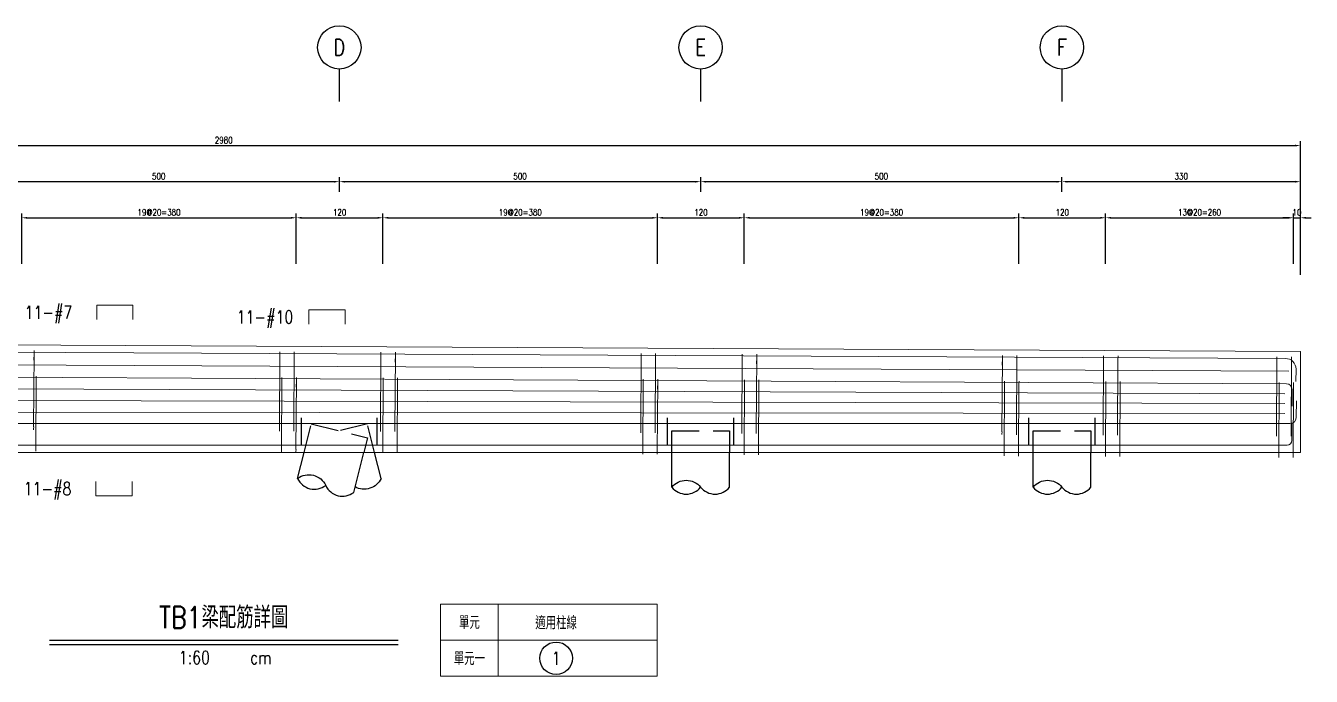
# Model space of a CAD drawing. Extents: x -4754 to 4976, y -19960 to 3841.
# Drawn here: x 951 to 2730, y -19810 to -18909 of the extents above; entities that cross this region are included whole.
import ezdxf
from ezdxf.enums import TextEntityAlignment as Align

# ---------------------------------------------------------------- set-up
doc = ezdxf.new("R2010")
doc.units = 0
doc.header["$LTSCALE"] = 3
doc.linetypes.add('DASHED', pattern=[19.05, 12.7, -6.35])
doc.layers.get('0').update_dxf_attribs({"linetype": 'CONTINUOUS'})
doc.layers.add('HB_0', color=7, linetype='CONTINUOUS', transparency=0.5)
for name, color, linetype in [('HB_DIM', 1, 'CONTINUOUS'), ('HB_SYMBOLS', 7, 'CONTINUOUS'), ('HB_TXT_CTEXT', 2, 'CONTINUOUS'), ('鋼筋', 3, 'CONTINUOUS')]:
    doc.layers.add(name, color=color, linetype=linetype)
doc.styles.get("Standard").update_dxf_attribs({"font": 'ROMANS.shx', "width": 0.8, "bigfont": 'chineset.shx'})
doc.dimstyles.new('30', dxfattribs={"dimscale": 3, "dimtxt": 3, "dimasz": 2.5, "dimexe": 2, "dimexo": 2, "dimgap": 1, "dimtad": 1, "dimdsep": 46, "dimtxsty": 'Standard', "dimcen": 0, "dimclrd": 256, "dimclre": 256, "dimclrt": 2, "dimadec": 0, "dimazin": 0, "dimtfac": 1, "dimtix": 1, "dimtmove": 2, "dimatfit": 3, "dimfxl": 1, "dimtolj": 1, "dimtzin": 0, "dimarcsym": 0})

# ---------------------------------------------------------------- blocks, each defined once
blk = doc.blocks.new('pile_racked_Transverse')
at = {"layer": 'HB_0', "color": 252, "linetype": 'DASHED'}
for p, q in [((-52.2, 10), (-52.2, 50)), ((52.2, 10), (52.2, 50))]:
    blk.add_line(p, q, dxfattribs=at)
at = {"layer": 'HB_0', "linetype": 'Continuous'}
for p, q in [((-57.7, -36), (-48.7, 0)), ((19.9, -55.4), (33.7, 0)), ((57.7, -36), (48.7, 0))]:
    blk.add_line(p, q, dxfattribs=at)
at = {"layer": 'HB_0', "color": 252, "linetype": 'DASHED'}
for points in [[(-48.7, 0), (-38.8, 39.7), (38.8, 20.3), (33.7, 0)], [(48.7, 0), (38.8, 39.7), (0, 30)]]:
    blk.add_lwpolyline(points, dxfattribs=at)
at = {"layer": 'HB_0', "linetype": 'Continuous'}
for points in [[(-57.7, -36, -0.48), (-18.9, -45.7, 0.48), (19.9, -55.4, 0.48)], [(-57.7, -36, 0.48), (-18.9, -45.7, 0.48)], [(57.7, -36, -0.439137), (21.8, -47.6, -0.439137)]]:
    blk.add_lwpolyline(points, format="xyb", dxfattribs=at)
blk = doc.blocks.new('pile_vertical')
at = {"color": 252, "linetype": 'DASHED'}
for p, q in [((-46, 10), (-46, 50)), ((46, 10), (46, 50))]:
    blk.add_line(p, q, dxfattribs=at)
at = {"linetype": 'Continuous'}
for p, q in [((-40, -48.1), (-40, 0)), ((40, -48.1), (40, 0))]:
    blk.add_line(p, q, dxfattribs=at)
at = {"color": 252, "linetype": 'DASHED'}
blk.add_lwpolyline([(-40, 0), (-40, 30), (40, 30), (40, 0)], dxfattribs=at)
at = {"linetype": 'Continuous'}
for points in [[(-40, -48.1, -0.48), (0, -48.1, 0.48), (40, -48.1, 0.48)], [(-40, -48.1, 0.48), (0, -48.1, 0.48)]]:
    blk.add_lwpolyline(points, format="xyb", dxfattribs=at)
blk = doc.blocks.new('line_guide')
at = {"color": 4, "linetype": 'Continuous'}
blk.add_line((0, 0), (0, -45), dxfattribs=at)
blk.add_circle((0, 30), 30, dxfattribs=at)
at = {"color": 4, "linetype": 'Continuous', "width": 0.8}
blk.add_attdef('A', text='', height=22.5, dxfattribs=at).set_placement((0, 30), align=Align.MIDDLE)
blk = doc.blocks.new('title_beam')
at = {"color": 3, "linetype": 'Continuous'}
blk.add_line((-241.2, 0), (241.2, 0), dxfattribs=at)
at = {"color": 1, "linetype": 'Continuous'}
blk.add_line((-241.2, -6), (241.2, -6), dxfattribs=at)
at = {"color": 3, "linetype": 'Continuous', "width": 0.8}
blk.add_attdef('TITLE', text='', height=30, dxfattribs=at).set_placement((0, 33), align=Align.MIDDLE)
at = {"linetype": 'Continuous', "width": 0.8}
blk.add_attdef('SCALE', text='', height=18, dxfattribs=at).set_placement((-40.6, -24), align=Align.MIDDLE)
blk.add_attdef('CM', (36.5, -33), '', height=18, dxfattribs=at)
blk = doc.blocks.new('line_tag')
at = {"layer": 'HB_SYMBOLS', "color": 4, "linetype": 'Continuous'}
blk.add_circle((0, 0), 22.5, dxfattribs=at)
at = {"color": 4, "linetype": 'Continuous', "width": 0.8}
blk.add_attdef('A', text='', height=18, dxfattribs=at).set_placement((0, 0), align=Align.MIDDLE)
blk = doc.blocks.new('*D504')
at = {"layer": 'HB_DIM', "linetype": 'Continuous', "lineweight": -2}
for p, q in [((945.1, -19238.8), (945.1, -19168.8)), ((952.6, -19174.8), (1317.5, -19174.8)), ((1325, -19238.8), (1325, -19168.8))]:
    blk.add_line(p, q, dxfattribs=at)
at = {"layer": 'HB_DIM'}
for points in [[(952.6, -19173.6), (952.6, -19176.1), (945.1, -19174.8)], [(1317.5, -19176.1), (1317.5, -19173.6), (1325, -19174.8)]]:
    blk.add_solid(points, dxfattribs=at)
at = {"layer": 'HB_DIM', "color": 2, "linetype": 'Continuous', "insert": (1135.1, -19167.3), "char_height": 9, "attachment_point": 5, "rotation": 0}
blk.add_mtext('\\A1;19@20=380', dxfattribs=at)
blk = doc.blocks.new('*D505')
at = {"layer": 'HB_DIM', "linetype": 'Continuous', "lineweight": -2}
for p, q in [((1325, -19238.8), (1325, -19168.8)), ((1332.5, -19174.8), (1437.5, -19174.8)), ((1445, -19238.8), (1445, -19168.8))]:
    blk.add_line(p, q, dxfattribs=at)
at = {"layer": 'HB_DIM'}
for points in [[(1332.5, -19173.6), (1332.5, -19176.1), (1325, -19174.8)], [(1437.5, -19176.1), (1437.5, -19173.6), (1445, -19174.8)]]:
    blk.add_solid(points, dxfattribs=at)
at = {"layer": 'HB_DIM', "color": 2, "linetype": 'Continuous', "insert": (1385, -19167.3), "char_height": 9, "attachment_point": 5, "rotation": 0}
blk.add_mtext('\\A1;120', dxfattribs=at)
blk = doc.blocks.new('*D506')
at = {"layer": 'HB_DIM', "linetype": 'Continuous', "lineweight": -2}
for p, q in [((1445, -19238.8), (1445, -19168.8)), ((1452.5, -19174.8), (1817.5, -19174.8)), ((1825, -19238.8), (1825, -19168.8))]:
    blk.add_line(p, q, dxfattribs=at)
at = {"layer": 'HB_DIM'}
for points in [[(1452.5, -19173.6), (1452.5, -19176.1), (1445, -19174.8)], [(1817.5, -19176.1), (1817.5, -19173.6), (1825, -19174.8)]]:
    blk.add_solid(points, dxfattribs=at)
at = {"layer": 'HB_DIM', "color": 2, "linetype": 'Continuous', "insert": (1635, -19167.3), "char_height": 9, "attachment_point": 5, "rotation": 0}
blk.add_mtext('\\A1;19@20=380', dxfattribs=at)
blk = doc.blocks.new('*D507')
at = {"layer": 'HB_DIM', "linetype": 'Continuous', "lineweight": -2}
for p, q in [((1825, -19238.8), (1825, -19168.8)), ((1832.5, -19174.8), (1937.5, -19174.8)), ((1945, -19238.8), (1945, -19168.8))]:
    blk.add_line(p, q, dxfattribs=at)
at = {"layer": 'HB_DIM'}
for points in [[(1832.5, -19173.6), (1832.5, -19176.1), (1825, -19174.8)], [(1937.5, -19176.1), (1937.5, -19173.6), (1945, -19174.8)]]:
    blk.add_solid(points, dxfattribs=at)
at = {"layer": 'HB_DIM', "color": 2, "linetype": 'Continuous', "insert": (1885, -19167.3), "char_height": 9, "attachment_point": 5, "rotation": 0}
blk.add_mtext('\\A1;120', dxfattribs=at)
blk = doc.blocks.new('*D508')
at = {"layer": 'HB_DIM', "linetype": 'Continuous', "lineweight": -2}
for p, q in [((1945, -19238.8), (1945, -19168.8)), ((1952.5, -19174.8), (2317.5, -19174.8)), ((2325, -19238.8), (2325, -19168.8))]:
    blk.add_line(p, q, dxfattribs=at)
at = {"layer": 'HB_DIM'}
for points in [[(1952.5, -19173.6), (1952.5, -19176.1), (1945, -19174.8)], [(2317.5, -19176.1), (2317.5, -19173.6), (2325, -19174.8)]]:
    blk.add_solid(points, dxfattribs=at)
at = {"layer": 'HB_DIM', "color": 2, "linetype": 'Continuous', "insert": (2135, -19167.3), "char_height": 9, "attachment_point": 5, "rotation": 0}
blk.add_mtext('\\A1;19@20=380', dxfattribs=at)
blk = doc.blocks.new('*D509')
at = {"layer": 'HB_DIM', "linetype": 'Continuous', "lineweight": -2}
for p, q in [((2325, -19238.8), (2325, -19168.8)), ((2332.5, -19174.8), (2437.5, -19174.8)), ((2445, -19238.8), (2445, -19168.8))]:
    blk.add_line(p, q, dxfattribs=at)
at = {"layer": 'HB_DIM'}
for points in [[(2332.5, -19173.6), (2332.5, -19176.1), (2325, -19174.8)], [(2437.5, -19176.1), (2437.5, -19173.6), (2445, -19174.8)]]:
    blk.add_solid(points, dxfattribs=at)
at = {"layer": 'HB_DIM', "color": 2, "linetype": 'Continuous', "insert": (2385, -19167.3), "char_height": 9, "attachment_point": 5, "rotation": 0}
blk.add_mtext('\\A1;120', dxfattribs=at)
blk = doc.blocks.new('*D510')
at = {"layer": 'HB_DIM', "linetype": 'Continuous', "lineweight": -2}
for p, q in [((2445, -19238.8), (2445, -19168.8)), ((2452.5, -19174.8), (2697.5, -19174.8)), ((2705, -19238.8), (2705, -19168.8))]:
    blk.add_line(p, q, dxfattribs=at)
at = {"layer": 'HB_DIM'}
for points in [[(2452.5, -19173.6), (2452.5, -19176.1), (2445, -19174.8)], [(2697.5, -19176.1), (2697.5, -19173.6), (2705, -19174.8)]]:
    blk.add_solid(points, dxfattribs=at)
at = {"layer": 'HB_DIM', "color": 2, "linetype": 'Continuous', "insert": (2575, -19167.3), "char_height": 9, "attachment_point": 5, "rotation": 0}
blk.add_mtext('\\A1;13@20=260', dxfattribs=at)
blk = doc.blocks.new('*D511')
at = {"layer": 'HB_DIM', "linetype": 'Continuous', "lineweight": -2}
for p, q in [((2697.5, -19174.8), (2690, -19174.8)), ((2705, -19238.8), (2705, -19168.8)), ((2705, -19174.8), (2714.6, -19174.8)), ((2714.6, -19238.8), (2714.6, -19168.8)), ((2722.1, -19174.8), (2729.6, -19174.8))]:
    blk.add_line(p, q, dxfattribs=at)
at = {"layer": 'HB_DIM'}
for points in [[(2697.5, -19176.1), (2697.5, -19173.6), (2705, -19174.8)], [(2722.1, -19173.6), (2722.1, -19176.1), (2714.6, -19174.8)]]:
    blk.add_solid(points, dxfattribs=at)
at = {"layer": 'HB_DIM', "color": 2, "linetype": 'Continuous', "insert": (2709.8, -19167.3), "char_height": 9, "attachment_point": 5, "rotation": 0}
blk.add_mtext('\\A1;10', dxfattribs=at)
blk = doc.blocks.new('*D512')
at = {"layer": 'HB_DIM', "linetype": 'Continuous', "lineweight": -2}
for p, q in [((-265.4, -19238.8), (-265.4, -19068.8)), ((2714.6, -19253.8), (2714.6, -19068.8)), ((-257.9, -19074.8), (2707.1, -19074.8))]:
    blk.add_line(p, q, dxfattribs=at)
at = {"layer": 'HB_DIM'}
for points in [[(-257.9, -19073.6), (-257.9, -19076.1), (-265.4, -19074.8)], [(2707.1, -19076.1), (2707.1, -19073.6), (2714.6, -19074.8)]]:
    blk.add_solid(points, dxfattribs=at)
at = {"layer": 'HB_DIM', "color": 2, "linetype": 'Continuous', "insert": (1224.6, -19067.3), "char_height": 9, "attachment_point": 5, "rotation": 0}
blk.add_mtext('\\A1;2980', dxfattribs=at)
blk = doc.blocks.new('*D516')
at = {"layer": 'HB_DIM', "linetype": 'Continuous', "lineweight": -2}
for p, q in [((884.6, -19138.8), (884.6, -19118.8)), ((1384.6, -19138.8), (1384.6, -19118.8)), ((892.1, -19124.8), (1377.1, -19124.8))]:
    blk.add_line(p, q, dxfattribs=at)
at = {"layer": 'HB_DIM'}
for points in [[(892.1, -19123.6), (892.1, -19126.1), (884.6, -19124.8)], [(1377.1, -19126.1), (1377.1, -19123.6), (1384.6, -19124.8)]]:
    blk.add_solid(points, dxfattribs=at)
at = {"layer": 'HB_DIM', "color": 2, "linetype": 'Continuous', "insert": (1134.6, -19117.3), "char_height": 9, "attachment_point": 5, "rotation": 0}
blk.add_mtext('\\A1;500', dxfattribs=at)
blk = doc.blocks.new('*D517')
at = {"layer": 'HB_DIM', "linetype": 'Continuous', "lineweight": -2}
for p, q in [((1384.6, -19138.8), (1384.6, -19118.8)), ((1884.6, -19138.8), (1884.6, -19118.8)), ((1392.1, -19124.8), (1877.1, -19124.8))]:
    blk.add_line(p, q, dxfattribs=at)
at = {"layer": 'HB_DIM'}
for points in [[(1392.1, -19123.6), (1392.1, -19126.1), (1384.6, -19124.8)], [(1877.1, -19126.1), (1877.1, -19123.6), (1884.6, -19124.8)]]:
    blk.add_solid(points, dxfattribs=at)
at = {"layer": 'HB_DIM', "color": 2, "linetype": 'Continuous', "insert": (1634.6, -19117.3), "char_height": 9, "attachment_point": 5, "rotation": 0}
blk.add_mtext('\\A1;500', dxfattribs=at)
blk = doc.blocks.new('*D518')
at = {"layer": 'HB_DIM', "linetype": 'Continuous', "lineweight": -2}
for p, q in [((1884.6, -19138.8), (1884.6, -19118.8)), ((2384.6, -19138.8), (2384.6, -19118.8)), ((1892.1, -19124.8), (2377.1, -19124.8))]:
    blk.add_line(p, q, dxfattribs=at)
at = {"layer": 'HB_DIM'}
for points in [[(1892.1, -19123.6), (1892.1, -19126.1), (1884.6, -19124.8)], [(2377.1, -19126.1), (2377.1, -19123.6), (2384.6, -19124.8)]]:
    blk.add_solid(points, dxfattribs=at)
at = {"layer": 'HB_DIM', "color": 2, "linetype": 'Continuous', "insert": (2134.6, -19117.3), "char_height": 9, "attachment_point": 5, "rotation": 0}
blk.add_mtext('\\A1;500', dxfattribs=at)
blk = doc.blocks.new('*D519')
at = {"layer": 'HB_DIM', "linetype": 'Continuous', "lineweight": -2}
for p, q in [((2384.6, -19138.8), (2384.6, -19118.8)), ((2714.6, -19238.8), (2714.6, -19118.8)), ((2392.1, -19124.8), (2707.1, -19124.8))]:
    blk.add_line(p, q, dxfattribs=at)
at = {"layer": 'HB_DIM'}
for points in [[(2392.1, -19123.6), (2392.1, -19126.1), (2384.6, -19124.8)], [(2707.1, -19126.1), (2707.1, -19123.6), (2714.6, -19124.8)]]:
    blk.add_solid(points, dxfattribs=at)
at = {"layer": 'HB_DIM', "color": 2, "linetype": 'Continuous', "insert": (2549.6, -19117.3), "char_height": 9, "attachment_point": 5, "rotation": 0}
blk.add_mtext('\\A1;330', dxfattribs=at)

msp = doc.modelspace()

# ---------------------------------------------------------------- linework, layer by layer
at = {"layer": 'HB_0', "lineweight": 5}
msp.add_lwpolyline([(-265.427, -19499.802), (-265.427, -19344.802), (2714.573, -19359.802), (2714.573, -19499.802), (-265.427, -19499.802)], dxfattribs=at)
at = {"layer": 'HB_DIM', "color": 1, "linetype": 'Continuous'}
msp.add_lwpolyline([(1224.523, -19362.301, 0, 1.25, 0), (1224.523, -19347.301, 0, 0, 0), (1224.523, -19312.301, 0, 0, 0), (1242.523, -19312.301, 0, 0, 0)], format="xyseb", dxfattribs=at)
at = {"layer": 'HB_TXT_CTEXT', "color": 4, "lineweight": 5, "true_color": 0x00ffff}
for p, q in [((1604.573, -19709.802), (1604.573, -19809.802)), ((1524.573, -19759.802), (1824.573, -19759.802))]:
    msp.add_line(p, q, dxfattribs=at)
msp.add_lwpolyline([(1524.573, -19709.802), (1524.573, -19809.802), (1824.573, -19809.802), (1824.573, -19709.802), (1524.573, -19709.802)], dxfattribs=at)
at = {"layer": 'HB_TXT_CTEXT', "lineweight": 5}
for points in [[(1049.051, -19315.823, -84), (1049.051, -19295.823, -84), (1099.051, -19295.823, -84), (1099.051, -19315.823, -84)], [(1342.523, -19322.301, -72), (1342.523, -19302.301, -72), (1392.523, -19302.301, -72), (1392.523, -19322.301, -72)], [(1047.798, -19539.808, -84), (1047.798, -19559.808, -84), (1097.798, -19559.808, -84), (1097.798, -19539.808, -84)]]:
    msp.add_polyline3d(points, dxfattribs=at)
at = {"layer": '鋼筋', "lineweight": 5}
for p, q in [((-244.987, -19354.905, -72), (2694.033, -19369.698, -72)), ((-244.987, -19354.905, -56.4), (2694.033, -19369.698, -56.4)), ((-244.987, -19354.905, -40.8), (2694.033, -19369.698, -40.8)), ((-244.987, -19354.905, -25.2), (2694.033, -19369.698, -25.2)), ((-244.987, -19354.905, -9.6), (2694.033, -19369.698, -9.6)), ((-244.987, -19354.905, 6), (2694.033, -19369.698, 6)), ((-244.987, -19354.905, 21.6), (2694.033, -19369.698, 21.6)), ((-244.987, -19354.905, 37.2), (2694.033, -19369.698, 37.2)), ((-244.987, -19354.905, 52.8), (2694.033, -19369.698, 52.8)), ((-244.987, -19354.905, 68.4), (2694.033, -19369.698, 68.4)), ((-244.987, -19354.905, 84), (2694.033, -19369.698, 84)), ((-249.565, -19372.382, -72), (2698.435, -19387.221, -72)), ((-249.565, -19372.382, 84), (2698.435, -19387.221, 84)), ((962.1, -19362.579, 80.405), (961.587, -19464.438, 80.405)), ((961.587, -19464.438, -80.405), (962.1, -19362.579, -80.405)), ((962.052, -19372.119, 72.455), (962.1, -19362.579, 72.455)), ((962.1, -19362.579, -72.455), (962.052, -19372.119, -72.455)), ((1302.095, -19364.29, 80.405), (1301.583, -19466.149, 80.405)), ((1301.583, -19466.149, -80.405), (1302.095, -19364.29, -80.405)), ((1302.047, -19373.83, 72.455), (1302.095, -19364.29, 72.455)), ((1302.095, -19364.29, -72.455), (1302.047, -19373.83, -72.455)), ((1322.095, -19364.391, 80.405), (1321.582, -19466.25, 80.405)), ((1321.582, -19466.25, -80.405), (1322.095, -19364.391, -80.405)), ((1322.047, -19373.931, 72.455), (1322.095, -19364.391, 72.455)), ((1322.095, -19364.391, -72.455), (1322.047, -19373.931, -72.455)), ((1442.094, -19364.995, 80.405), (1441.581, -19466.854, 80.405)), ((1441.581, -19466.854, -80.405), (1442.094, -19364.995, -80.405)), ((1442.046, -19374.535, 72.455), (1442.094, -19364.995, 72.455)), ((1442.094, -19364.995, -72.455), (1442.046, -19374.535, -72.455)), ((1462.093, -19365.095, 80.405), (1461.581, -19466.955, 80.405)), ((1461.581, -19466.955, -80.405), (1462.093, -19365.095, -80.405)), ((1462.045, -19374.635, 72.455), (1462.093, -19365.095, 72.455)), ((1462.093, -19365.095, -72.455), (1462.045, -19374.635, -72.455)), ((1802.089, -19366.807, 80.405), (1801.576, -19468.666, 80.405)), ((1801.576, -19468.666, -80.405), (1802.089, -19366.807, -80.405)), ((1802.041, -19376.347, 72.455), (1802.089, -19366.807, 72.455)), ((1802.089, -19366.807, -72.455), (1802.041, -19376.347, -72.455)), ((1822.089, -19366.907, 80.405), (1821.576, -19468.767, 80.405)), ((1821.576, -19468.767, -80.405), (1822.089, -19366.907, -80.405)), ((1822.041, -19376.447, 72.455), (1822.089, -19366.907, 72.455)), ((1822.089, -19366.907, -72.455), (1822.041, -19376.447, -72.455)), ((1942.087, -19367.511, 80.405), (1941.575, -19469.371, 80.405)), ((1941.575, -19469.371, -80.405), (1942.087, -19367.511, -80.405)), ((1942.039, -19377.051, 72.455), (1942.087, -19367.511, 72.455)), ((1942.087, -19367.511, -72.455), (1942.039, -19377.051, -72.455)), ((1962.087, -19367.612, 80.405), (1961.574, -19469.471, 80.405)), ((1961.574, -19469.471, -80.405), (1962.087, -19367.612, -80.405)), ((1962.039, -19377.152, 72.455), (1962.087, -19367.612, 72.455)), ((1962.087, -19367.612, -72.455), (1962.039, -19377.152, -72.455)), ((2302.083, -19369.324, 80.405), (2301.57, -19471.183, 80.405)), ((2301.57, -19471.183, -80.405), (2302.083, -19369.324, -80.405)), ((2302.035, -19378.863, 72.455), (2302.083, -19369.324, 72.455)), ((2302.083, -19369.324, -72.455), (2302.035, -19378.863, -72.455)), ((2322.082, -19369.424, 80.405), (2321.57, -19471.284, 80.405)), ((2321.57, -19471.284, -80.405), (2322.082, -19369.424, -80.405)), ((2322.034, -19378.964, 72.455), (2322.082, -19369.424, 72.455)), ((2322.082, -19369.424, -72.455), (2322.034, -19378.964, -72.455)), ((2442.081, -19370.028, 80.405), (2441.568, -19471.888, 80.405)), ((2441.568, -19471.888, -80.405), (2442.081, -19370.028, -80.405)), ((2442.033, -19379.568, 72.455), (2442.081, -19370.028, 72.455)), ((2442.081, -19370.028, -72.455), (2442.033, -19379.568, -72.455)), ((2462.081, -19370.129, 80.405), (2461.568, -19471.988, 80.405)), ((2461.568, -19471.988, -80.405), (2462.081, -19370.129, -80.405)), ((2462.033, -19379.669, 72.455), (2462.081, -19370.129, 72.455)), ((2462.081, -19370.129, -72.455), (2462.033, -19379.669, -72.455)), ((2682.078, -19371.236, 80.405), (2681.565, -19473.096, 80.405)), ((2681.565, -19473.096, -80.405), (2682.078, -19371.236, -80.405)), ((2682.03, -19380.776, 72.455), (2682.078, -19371.236, 72.455)), ((2682.078, -19371.236, -72.455), (2682.03, -19380.776, -72.455)), ((2702.078, -19371.337, 80.405), (2701.565, -19473.196, 80.405)), ((2701.565, -19473.196, -80.405), (2702.078, -19371.337, -80.405)), ((2702.03, -19380.877, 72.455), (2702.078, -19371.337, 72.455)), ((2702.078, -19371.337, -72.455), (2702.03, -19380.877, -72.455)), ((-245.103, -19389.902, -84), (2695.282, -19404.703, -84)), ((-245.103, -19389.902, -67.2), (2695.282, -19404.703, -67.2)), ((-245.103, -19389.902, -50.4), (2695.282, -19404.703, -50.4)), ((-245.103, -19389.902, -33.6), (2695.282, -19404.703, -33.6)), ((-245.103, -19389.902, -16.8), (2695.282, -19404.703, -16.8)), ((-245.103, -19389.902), (2695.282, -19404.703)), ((-245.103, -19389.902, 16.8), (2695.282, -19404.703, 16.8)), ((-245.103, -19389.902, 33.6), (2695.282, -19404.703, 33.6)), ((-245.103, -19389.902, 50.4), (2695.282, -19404.703, 50.4)), ((-245.103, -19389.902, 67.2), (2695.282, -19404.703, 67.2)), ((-245.103, -19389.902, 84), (2695.282, -19404.703, 84)), ((2708.45, -19384.261, -72), (2708.364, -19401.381, -72)), ((2708.45, -19384.261, -56.4), (2708.364, -19401.381, -56.4)), ((2708.45, -19384.261, -40.8), (2708.364, -19401.381, -40.8)), ((2708.45, -19384.261, -25.2), (2708.364, -19401.381, -25.2)), ((2708.45, -19384.261, -9.6), (2708.364, -19401.381, -9.6)), ((2708.45, -19384.261, 6), (2708.364, -19401.381, 6)), ((2708.45, -19384.261, 21.6), (2708.364, -19401.381, 21.6)), ((2708.45, -19384.261, 37.2), (2708.364, -19401.381, 37.2)), ((2708.45, -19384.261, 52.8), (2708.364, -19401.381, 52.8)), ((2708.45, -19384.261, 68.4), (2708.364, -19401.381, 68.4)), ((2708.45, -19384.261, 84), (2708.364, -19401.381, 84)), ((-242.961, -19407.406, -84), (2692.983, -19418.449, -84)), ((-242.961, -19407.406, 84), (2692.983, -19418.449, 84)), ((965.101, -19398.126, 85.905), (964.618, -19493.983, 85.905)), ((964.618, -19493.983, -85.905), (965.101, -19398.126, -85.905)), ((965.053, -19407.666, 77.955), (965.101, -19398.126, 77.955)), ((965.101, -19398.126, -77.955), (965.053, -19407.666, -77.955)), ((1305.096, -19399.837, 85.905), (1304.614, -19495.695, 85.905)), ((1304.614, -19495.695, -85.905), (1305.096, -19399.837, -85.905)), ((1305.048, -19409.377, 77.955), (1305.096, -19399.837, 77.955)), ((1305.096, -19399.837, -77.955), (1305.048, -19409.377, -77.955)), ((1325.096, -19399.938, 85.905), (1324.614, -19495.795, 85.905)), ((1324.614, -19495.795, -85.905), (1325.096, -19399.938, -85.905)), ((1325.048, -19409.478, 77.955), (1325.096, -19399.938, 77.955)), ((1325.096, -19399.938, -77.955), (1325.048, -19409.478, -77.955)), ((1445.095, -19400.542, 85.905), (1444.612, -19496.4, 85.905)), ((1444.612, -19496.4, -85.905), (1445.095, -19400.542, -85.905)), ((1445.047, -19410.082, 77.955), (1445.095, -19400.542, 77.955)), ((1445.095, -19400.542, -77.955), (1445.047, -19410.082, -77.955)), ((1465.094, -19400.643, 85.905), (1464.612, -19496.5, 85.905)), ((1464.612, -19496.5, -85.905), (1465.094, -19400.643, -85.905)), ((1465.046, -19410.183, 77.955), (1465.094, -19400.643, 77.955)), ((1465.094, -19400.643, -77.955), (1465.046, -19410.183, -77.955)), ((1805.09, -19402.354, 85.905), (1804.608, -19498.212, 85.905)), ((1804.608, -19498.212, -85.905), (1805.09, -19402.354, -85.905)), ((1805.042, -19411.894, 77.955), (1805.09, -19402.354, 77.955)), ((1805.09, -19402.354, -77.955), (1805.042, -19411.894, -77.955)), ((1825.09, -19402.455, 85.905), (1824.607, -19498.312, 85.905)), ((1824.607, -19498.312, -85.905), (1825.09, -19402.455, -85.905)), ((1825.042, -19411.995, 77.955), (1825.09, -19402.455, 77.955)), ((1825.09, -19402.455, -77.955), (1825.042, -19411.995, -77.955)), ((1945.088, -19403.059, 85.905), (1944.606, -19498.916, 85.905)), ((1944.606, -19498.916, -85.905), (1945.088, -19403.059, -85.905)), ((1945.04, -19412.599, 77.955), (1945.088, -19403.059, 77.955)), ((1945.088, -19403.059, -77.955), (1945.04, -19412.599, -77.955)), ((1965.088, -19403.159, 85.905), (1964.606, -19499.017, 85.905)), ((1964.606, -19499.017, -85.905), (1965.088, -19403.159, -85.905)), ((1965.04, -19412.699, 77.955), (1965.088, -19403.159, 77.955)), ((1965.088, -19403.159, -77.955), (1965.04, -19412.699, -77.955)), ((2305.084, -19404.871, 85.905), (2304.601, -19500.728, 85.905)), ((2304.601, -19500.728, -85.905), (2305.084, -19404.871, -85.905)), ((2305.036, -19414.411, 77.955), (2305.084, -19404.871, 77.955)), ((2305.084, -19404.871, -77.955), (2305.036, -19414.411, -77.955)), ((2325.084, -19404.971, 85.905), (2324.601, -19500.829, 85.905)), ((2324.601, -19500.829, -85.905), (2325.084, -19404.971, -85.905)), ((2325.036, -19414.511, 77.955), (2325.084, -19404.971, 77.955)), ((2325.084, -19404.971, -77.955), (2325.036, -19414.511, -77.955)), ((2445.082, -19405.575, 85.905), (2444.6, -19501.433, 85.905)), ((2444.6, -19501.433, -85.905), (2445.082, -19405.575, -85.905)), ((2445.034, -19415.115, 77.955), (2445.082, -19405.575, 77.955)), ((2445.082, -19405.575, -77.955), (2445.034, -19415.115, -77.955)), ((2465.082, -19405.676, 85.905), (2464.599, -19501.534, 85.905)), ((2464.599, -19501.534, -85.905), (2465.082, -19405.676, -85.905)), ((2465.034, -19415.216, 77.955), (2465.082, -19405.676, 77.955)), ((2465.082, -19405.676, -77.955), (2465.034, -19415.216, -77.955)), ((2685.079, -19406.784, 85.905), (2684.596, -19502.641, 85.905)), ((2684.596, -19502.641, -85.905), (2685.079, -19406.784, -85.905)), ((2685.031, -19416.323, 77.955), (2685.079, -19406.784, 77.955)), ((2685.079, -19406.784, -77.955), (2685.031, -19416.323, -77.955)), ((2705.079, -19406.884, 85.905), (2704.596, -19502.742, 85.905)), ((2704.596, -19502.742, -85.905), (2705.079, -19406.884, -85.905)), ((2705.031, -19416.424, 77.955), (2705.079, -19406.884, 77.955)), ((2705.079, -19406.884, -77.955), (2705.031, -19416.424, -77.955)), ((-243.049, -19424.898, -84), (2692.906, -19432.206, -84)), ((-243.049, -19424.898, 84), (2692.906, -19432.206, 84)), ((2703.013, -19412.512, -84), (2702.895, -19435.852, -84)), ((2703.013, -19412.512, -67.2), (2702.895, -19435.852, -67.2)), ((2703.013, -19412.512, -50.4), (2702.895, -19435.852, -50.4)), ((2703.013, -19412.512, -33.6), (2702.895, -19435.852, -33.6)), ((2703.013, -19412.512, -16.8), (2702.895, -19435.852, -16.8)), ((2703.013, -19412.512), (2702.895, -19435.852)), ((2703.013, -19412.512, 16.8), (2702.895, -19435.852, 16.8)), ((2703.013, -19412.512, 33.6), (2702.895, -19435.852, 33.6)), ((2703.013, -19412.512, 50.4), (2702.895, -19435.852, 50.4)), ((2703.013, -19412.512, 67.2), (2702.895, -19435.852, 67.2)), ((2703.013, -19412.512, 84), (2702.895, -19435.852, 84)), ((-243.137, -19442.39, -84), (2692.825, -19445.964, -84)), ((-243.137, -19442.39, 84), (2692.825, -19445.964, 84)), ((2708.819, -19450.927, -84), (2708.932, -19428.502, -84)), ((2708.819, -19450.927, -67.2), (2708.932, -19428.502, -67.2)), ((2708.819, -19450.927, -50.4), (2708.932, -19428.502, -50.4)), ((2708.819, -19450.927, -33.6), (2708.932, -19428.502, -33.6)), ((2708.819, -19450.927, -16.8), (2708.932, -19428.502, -16.8)), ((2708.819, -19450.927), (2708.932, -19428.502)), ((2708.819, -19450.927, 16.8), (2708.932, -19428.502, 16.8)), ((2708.819, -19450.927, 33.6), (2708.932, -19428.502, 33.6)), ((2708.819, -19450.927, 50.4), (2708.932, -19428.502, 50.4)), ((2708.819, -19450.927, 67.2), (2708.932, -19428.502, 67.2)), ((2708.819, -19450.927, 84), (2708.932, -19428.502, 84)), ((-250.29, -19459.832, -84), (2699.93, -19459.772, -84)), ((-250.29, -19459.832, -67.2), (2699.93, -19459.772, -67.2)), ((-250.29, -19459.832, -50.4), (2699.93, -19459.772, -50.4)), ((-250.29, -19459.832, -33.6), (2699.93, -19459.772, -33.6)), ((-250.29, -19459.832, -16.8), (2699.93, -19459.772, -16.8)), ((-250.29, -19459.832), (2699.93, -19459.772)), ((-250.29, -19459.832, 16.8), (2699.93, -19459.772, 16.8)), ((-250.29, -19459.832, 33.6), (2699.93, -19459.772, 33.6)), ((-250.29, -19459.832, 50.4), (2699.93, -19459.772, 50.4)), ((-250.29, -19459.832, 67.2), (2699.93, -19459.772, 67.2)), ((-250.29, -19459.832, 84), (2699.93, -19459.772, 84)), ((2702.657, -19483.09, -84), (2702.78, -19458.787, -84)), ((2702.657, -19483.09, -67.2), (2702.78, -19458.787, -67.2)), ((2702.657, -19483.09, -50.4), (2702.78, -19458.787, -50.4)), ((2702.657, -19483.09, -33.6), (2702.78, -19458.787, -33.6)), ((2702.657, -19483.09, -16.8), (2702.78, -19458.787, -16.8)), ((2702.657, -19483.09), (2702.78, -19458.787)), ((2702.657, -19483.09, 16.8), (2702.78, -19458.787, 16.8)), ((2702.657, -19483.09, 33.6), (2702.78, -19458.787, 33.6)), ((2702.657, -19483.09, 50.4), (2702.78, -19458.787, 50.4)), ((2702.657, -19483.09, 67.2), (2702.78, -19458.787, 67.2)), ((2702.657, -19483.09, 84), (2702.78, -19458.787, 84)), ((961.567, -19468.413, 76.43), (961.567, -19468.413, -76.43)), ((1301.563, -19470.124, 76.43), (1301.563, -19470.124, -76.43)), ((1321.562, -19470.225, 76.43), (1321.562, -19470.225, -76.43)), ((1441.561, -19470.829, 76.43), (1441.561, -19470.829, -76.43)), ((1461.561, -19470.93, 76.43), (1461.561, -19470.93, -76.43)), ((1801.556, -19472.641, 76.43), (1801.556, -19472.641, -76.43)), ((1821.556, -19472.742, 76.43), (1821.556, -19472.742, -76.43)), ((1941.555, -19473.346, 76.43), (1941.555, -19473.346, -76.43)), ((1961.554, -19473.446, 76.43), (1961.554, -19473.446, -76.43)), ((2301.55, -19475.158, 76.43), (2301.55, -19475.158, -76.43)), ((2321.55, -19475.258, 76.43), (2321.55, -19475.258, -76.43)), ((2441.548, -19475.862, 76.43), (2441.548, -19475.862, -76.43)), ((2461.548, -19475.963, 76.43), (2461.548, -19475.963, -76.43)), ((2681.545, -19477.071, 76.43), (2681.545, -19477.071, -76.43)), ((2701.545, -19477.171, 76.43), (2701.545, -19477.171, -76.43)), ((-246.657, -19489.862, -84), (2695.973, -19489.742, -84)), ((-246.657, -19489.862, -67.2), (2695.973, -19489.742, -67.2)), ((-246.657, -19489.862, -50.4), (2695.973, -19489.742, -50.4)), ((-246.657, -19489.862, -33.6), (2695.973, -19489.742, -33.6)), ((-246.657, -19489.862, -16.8), (2695.973, -19489.742, -16.8)), ((-246.657, -19489.862), (2695.973, -19489.742)), ((-246.657, -19489.862, 16.8), (2695.973, -19489.742, 16.8)), ((-246.657, -19489.862, 33.6), (2695.973, -19489.742, 33.6)), ((-246.657, -19489.862, 50.4), (2695.973, -19489.742, 50.4)), ((-246.657, -19489.862, 67.2), (2695.973, -19489.742, 67.2)), ((-246.657, -19489.862, 84), (2695.973, -19489.742, 84)), ((964.598, -19497.958, 81.93), (964.598, -19497.958, -81.93)), ((1304.594, -19499.67, 81.93), (1304.594, -19499.67, -81.93)), ((1324.594, -19499.77, 81.93), (1324.594, -19499.77, -81.93)), ((1444.592, -19500.374, 81.93), (1444.592, -19500.374, -81.93)), ((1464.592, -19500.475, 81.93), (1464.592, -19500.475, -81.93)), ((1804.588, -19502.187, 81.93), (1804.588, -19502.187, -81.93)), ((1824.587, -19502.287, 81.93), (1824.587, -19502.287, -81.93)), ((1944.586, -19502.891, 81.93), (1944.586, -19502.891, -81.93)), ((1964.586, -19502.992, 81.93), (1964.586, -19502.992, -81.93)), ((2304.581, -19504.703, 81.93), (2304.581, -19504.703, -81.93)), ((2324.581, -19504.804, 81.93), (2324.581, -19504.804, -81.93)), ((2444.579, -19505.408, 81.93), (2444.579, -19505.408, -81.93)), ((2464.579, -19505.509, 81.93), (2464.579, -19505.509, -81.93)), ((2684.576, -19506.616, 81.93), (2684.576, -19506.616, -81.93)), ((2704.576, -19506.717, 81.93), (2704.576, -19506.717, -81.93))]:
    msp.add_line(p, q, dxfattribs=at)
at = {"layer": '鋼筋', "lineweight": 5, "extrusion": (0.999987, -0.005033, 0)}
for centre, start, end in [((-19357.491, 76.43, 1059.549), 270, 90), ((-19357.491, -76.43, 1059.549), 270, 90), ((-19357.491, 76.43, 1399.549), 270, 90), ((-19357.491, -76.43, 1399.549), 270, 90), ((-19357.491, 76.43, 1419.549), 270, 90), ((-19357.491, -76.43, 1419.549), 270, 90), ((-19357.491, 76.43, 1539.549), 270, 90), ((-19357.491, -76.43, 1539.549), 270, 90), ((-19357.491, 76.43, 1559.549), 270, 90), ((-19357.491, -76.43, 1559.549), 270, 90), ((-19357.491, 76.43, 1899.549), 270, 90), ((-19357.491, -76.43, 1899.549), 270, 90), ((-19357.491, 76.43, 1919.549), 270, 90), ((-19357.491, -76.43, 1919.549), 270, 90), ((-19357.491, 76.43, 2039.549), 270, 90), ((-19357.491, -76.43, 2039.549), 270, 90), ((-19357.491, 76.43, 2059.549), 270, 90), ((-19357.491, -76.43, 2059.549), 270, 90), ((-19357.491, 76.43, 2399.549), 270, 90), ((-19357.491, -76.43, 2399.549), 270, 90), ((-19357.491, 76.43, 2419.549), 270, 90), ((-19357.491, -76.43, 2419.549), 270, 90), ((-19357.491, 76.43, 2539.549), 270, 90), ((-19357.491, -76.43, 2539.549), 270, 90), ((-19357.491, 76.43, 2559.549), 270, 90), ((-19357.491, -76.43, 2559.549), 270, 90), ((-19357.491, 76.43, 2779.549), 270, 90), ((-19357.491, -76.43, 2779.549), 270, 90), ((-19357.491, 76.43, 2799.549), 270, 90), ((-19357.491, -76.43, 2799.549), 270, 90), ((-19393.022, 81.93, 1062.729), 270, 90), ((-19393.022, -81.93, 1062.729), 270, 90), ((-19393.022, 81.93, 1402.729), 270, 90), ((-19393.022, -81.93, 1402.729), 270, 90), ((-19393.022, 81.93, 1422.729), 270, 90), ((-19393.022, -81.93, 1422.729), 270, 90), ((-19393.022, 81.93, 1542.729), 270, 90), ((-19393.022, -81.93, 1542.729), 270, 90), ((-19393.022, 81.93, 1562.729), 270, 90), ((-19393.022, -81.93, 1562.729), 270, 90), ((-19393.022, 81.93, 1902.729), 270, 90), ((-19393.022, -81.93, 1902.729), 270, 90), ((-19393.022, 81.93, 1922.729), 270, 90), ((-19393.022, -81.93, 1922.729), 270, 90), ((-19393.022, 81.93, 2042.729), 270, 90), ((-19393.022, -81.93, 2042.729), 270, 90), ((-19393.022, 81.93, 2062.729), 270, 90), ((-19393.022, -81.93, 2062.729), 270, 90), ((-19393.022, 81.93, 2402.729), 270, 90), ((-19393.022, -81.93, 2402.729), 270, 90), ((-19393.022, 81.93, 2422.729), 270, 90), ((-19393.022, -81.93, 2422.729), 270, 90), ((-19393.022, 81.93, 2542.729), 270, 90), ((-19393.022, -81.93, 2542.729), 270, 90), ((-19393.022, 81.93, 2562.729), 270, 90), ((-19393.022, -81.93, 2562.729), 270, 90), ((-19393.022, 81.93, 2782.729), 270, 90), ((-19393.022, -81.93, 2782.729), 270, 90), ((-19393.022, 81.93, 2802.729), 270, 90), ((-19393.022, -81.93, 2802.729), 270, 90), ((-19459.351, 76.43, 1059.549), 90, 180), ((-19459.351, -76.43, 1059.549), 180, 270), ((-19459.351, 76.43, 1399.549), 90, 180), ((-19459.351, -76.43, 1399.549), 180, 270), ((-19459.351, 76.43, 1419.549), 90, 180), ((-19459.351, -76.43, 1419.549), 180, 270), ((-19459.351, 76.43, 1539.549), 90, 180), ((-19459.351, -76.43, 1539.549), 180, 270), ((-19459.351, 76.43, 1559.549), 90, 180), ((-19459.351, -76.43, 1559.549), 180, 270), ((-19459.351, 76.43, 1899.549), 90, 180), ((-19459.351, -76.43, 1899.549), 180, 270), ((-19459.351, 76.43, 1919.549), 90, 180), ((-19459.351, -76.43, 1919.549), 180, 270), ((-19459.351, 76.43, 2039.549), 90, 180), ((-19459.351, -76.43, 2039.549), 180, 270), ((-19459.351, 76.43, 2059.549), 90, 180), ((-19459.351, -76.43, 2059.549), 180, 270), ((-19459.351, 76.43, 2399.549), 90, 180), ((-19459.351, -76.43, 2399.549), 180, 270), ((-19459.351, 76.43, 2419.549), 90, 180), ((-19459.351, -76.43, 2419.549), 180, 270), ((-19459.351, 76.43, 2539.549), 90, 180), ((-19459.351, -76.43, 2539.549), 180, 270), ((-19459.351, 76.43, 2559.549), 90, 180), ((-19459.351, -76.43, 2559.549), 180, 270), ((-19459.351, 76.43, 2779.549), 90, 180), ((-19459.351, -76.43, 2779.549), 180, 270), ((-19459.351, 76.43, 2799.549), 90, 180), ((-19459.351, -76.43, 2799.549), 180, 270), ((-19488.881, 81.93, 1062.729), 90, 180), ((-19488.881, -81.93, 1062.729), 180, 270), ((-19488.881, 81.93, 1402.729), 90, 180), ((-19488.881, -81.93, 1402.729), 180, 270), ((-19488.881, 81.93, 1422.729), 90, 180), ((-19488.881, -81.93, 1422.729), 180, 270), ((-19488.881, 81.93, 1542.729), 90, 180), ((-19488.881, -81.93, 1542.729), 180, 270), ((-19488.881, 81.93, 1562.729), 90, 180), ((-19488.881, -81.93, 1562.729), 180, 270), ((-19488.881, 81.93, 1902.729), 90, 180), ((-19488.881, -81.93, 1902.729), 180, 270), ((-19488.881, 81.93, 1922.729), 90, 180), ((-19488.881, -81.93, 1922.729), 180, 270), ((-19488.881, 81.93, 2042.729), 90, 180), ((-19488.881, -81.93, 2042.729), 180, 270), ((-19488.881, 81.93, 2062.729), 90, 180), ((-19488.881, -81.93, 2062.729), 180, 270), ((-19488.881, 81.93, 2402.729), 90, 180), ((-19488.881, -81.93, 2402.729), 180, 270), ((-19488.881, 81.93, 2422.729), 90, 180), ((-19488.881, -81.93, 2422.729), 180, 270), ((-19488.881, 81.93, 2542.729), 90, 180), ((-19488.881, -81.93, 2542.729), 180, 270), ((-19488.881, 81.93, 2562.729), 90, 180), ((-19488.881, -81.93, 2562.729), 180, 270), ((-19488.881, 81.93, 2782.729), 90, 180), ((-19488.881, -81.93, 2782.729), 180, 270), ((-19488.881, 81.93, 2802.729), 90, 180), ((-19488.881, -81.93, 2802.729), 180, 270)]:
    msp.add_arc(centre, 3.975, start, end, dxfattribs=at)
at = {"layer": '鋼筋', "lineweight": 5, "extrusion": (0, 0, -1)}
for centre, radius, start in [((-2693.96, -19384.188, 72), 14.49, 90.288399), ((-2693.96, -19384.188, 56.4), 14.49, 90.288399), ((-2693.96, -19384.188, 40.8), 14.49, 90.288399), ((-2693.96, -19384.188, 25.2), 14.49, 90.288399), ((-2693.96, -19384.188, 9.6), 14.49, 90.288399), ((-2693.96, -19384.188, -6), 14.49, 90.288399), ((-2693.96, -19384.188, -21.6), 14.49, 90.288399), ((-2693.96, -19384.188, -37.2), 14.49, 90.288399), ((-2693.96, -19384.188, -52.8), 14.49, 90.288399), ((-2693.96, -19384.188, -68.4), 14.49, 90.288399), ((-2693.96, -19384.188, -84), 14.49, 90.288399), ((-2695.243, -19412.473, 84), 7.77, 90.288403), ((-2695.243, -19412.473, 67.2), 7.77, 90.288403), ((-2695.243, -19412.473, 50.4), 7.77, 90.288403), ((-2695.243, -19412.473, 33.6), 7.77, 90.288403), ((-2695.243, -19412.473, 16.8), 7.77, 90.288403), ((-2695.243, -19412.473), 7.77, 90.288403), ((-2695.243, -19412.473, -16.8), 7.77, 90.288403), ((-2695.243, -19412.473, -33.6), 7.77, 90.288403), ((-2695.243, -19412.473, -50.4), 7.77, 90.288403), ((-2695.243, -19412.473, -67.2), 7.77, 90.288403), ((-2695.243, -19412.473, -84), 7.77, 90.288403)]:
    msp.add_arc(centre, radius, start, 180.288399, dxfattribs=at)
at = {"layer": '鋼筋', "lineweight": 5}
for centre, radius, start in [((2699.929, -19450.882, -84), 8.89, 270.001166), ((2699.929, -19450.882, -67.2), 8.89, 270.001166), ((2699.929, -19450.882, -50.4), 8.89, 270.001166), ((2699.929, -19450.882, -33.6), 8.89, 270.001166), ((2699.929, -19450.882, -16.8), 8.89, 270.001166), ((2699.929, -19450.882), 8.89, 270.001166), ((2699.929, -19450.882, 16.8), 8.89, 270.001166), ((2699.929, -19450.882, 33.6), 8.89, 270.001166), ((2699.929, -19450.882, 50.4), 8.89, 270.001166), ((2699.929, -19450.882, 67.2), 8.89, 270.001166), ((2699.929, -19450.882, 84), 8.89, 270.001166), ((2695.972, -19483.057, -84), 6.685, 270.002342), ((2695.972, -19483.057, -67.2), 6.685, 270.002342), ((2695.972, -19483.057, -50.4), 6.685, 270.002342), ((2695.972, -19483.057, -33.6), 6.685, 270.002342), ((2695.972, -19483.057, -16.8), 6.685, 270.002342), ((2695.972, -19483.057), 6.685, 270.002342), ((2695.972, -19483.057, 16.8), 6.685, 270.002342), ((2695.972, -19483.057, 33.6), 6.685, 270.002342), ((2695.972, -19483.057, 50.4), 6.685, 270.002342), ((2695.972, -19483.057, 67.2), 6.685, 270.002342), ((2695.972, -19483.057, 84), 6.685, 270.002342)]:
    msp.add_arc(centre, radius, start, 359.711601, dxfattribs=at)

# ---------------------------------------------------------------- block references
at = {"layer": 'HB_0', "linetype": 'Continuous'}
for p, values in [((1384.573, -18968.802), {'A': 'D'}), ((1884.573, -18968.802), {'A': 'E'}), ((2384.573, -18968.802), {'A': 'F'})]:
    msp.add_blockref('line_guide', p, dxfattribs=at).add_auto_attribs(values)
for name, p in [('pile_racked_Transverse', (1384.573, -19499.802)), ('pile_vertical', (1884.573, -19499.802)), ('pile_vertical', (2384.573, -19499.802))]:
    msp.add_blockref(name, p, dxfattribs=at)
at = {"layer": 'HB_TXT_CTEXT', "linetype": 'Continuous'}
for name, p, values in [('title_beam', (1224.573, -19759.802), {'TITLE': 'TB1梁配筋詳圖', 'SCALE': '1:60', 'CM': 'cm'}), ('line_tag', (1684.573, -19784.802), {'A': '1'})]:
    msp.add_blockref(name, p, dxfattribs=at).add_auto_attribs(values)

# ---------------------------------------------------------------- texts
at = {"layer": 'HB_TXT_CTEXT', "linetype": 'Continuous', "width": 0.8}
for s, p in [('11-#7', (949.051, -19305.823, -84)), ('11-#10', (1242.523, -19312.301, -72)), ('11-#8', (947.798, -19549.808, -84))]:
    msp.add_text(s, height=18, dxfattribs=at).set_placement(p, align=Align.MIDDLE_LEFT)
for s, p in [('單元', (1564.573, -19734.802)), ('適用柱線', (1684.573, -19734.802)), ('單元一', (1564.573, -19784.802))]:
    msp.add_text(s, height=18, dxfattribs=at).set_placement(p, align=Align.MIDDLE)

# ---------------------------------------------------------------- dimensions: what is measured, and where the dimension line sits
at = {"layer": 'HB_DIM', "linetype": 'Continuous'}
for base, p1, p2, picture, middle in [((2714.573, -19074.802), (-265.427, -19244.802), (2714.573, -19259.802), '*D512', (1224.573, -19067.302)), ((1384.573, -19124.802), (884.573, -19144.802, -2953), (1384.573, -19144.802, -2453), '*D516', (1134.573, -19117.302)), ((1884.573, -19124.802), (1384.573, -19144.802, -2453), (1884.573, -19144.802, -1953), '*D517', (1634.573, -19117.302)), ((2384.573, -19124.802), (1884.573, -19144.802, -1953), (2384.573, -19144.802, -1453), '*D518', (2134.573, -19117.302)), ((2714.573, -19124.802), (2384.573, -19144.802, -1453), (2714.573, -19244.802), '*D519', (2549.573, -19117.302)), ((1445.047, -19174.802), (1325.048, -19244.802, 77.955), (1445.047, -19244.802, 77.955), '*D505', (1385.047, -19167.302)), ((1945.04, -19174.802), (1825.042, -19244.802, 77.955), (1945.04, -19244.802, 77.955), '*D507', (1885.041, -19167.302)), ((2445.034, -19174.802), (2325.036, -19244.802, 77.955), (2445.034, -19244.802, 77.955), '*D509', (2385.035, -19167.302)), ((2714.573, -19174.802), (2705.031, -19244.802, 77.955), (2714.573, -19244.802), '*D511', (2709.802, -19167.302))]:
    dim = msp.add_linear_dim(base=base, p1=p1, p2=p2, angle=0, dimstyle='30', override={"dimdec": 0, "dimpost": '<>'}, dxfattribs=at)
    dim.commit()
    dim.dimension.update_dxf_attribs({"geometry": picture, "text_midpoint": middle})
for base, p1, p2, text, picture, middle in [((1325.048, -19174.802), (945.053, -19244.802, 77.955), (1325.048, -19244.802, 77.955), '19@20=<>', '*D504', (1135.051, -19167.302)), ((1825.042, -19174.802), (1445.047, -19244.802, 77.955), (1825.042, -19244.802, 77.955), '19@20=<>', '*D506', (1635.044, -19167.302)), ((2325.036, -19174.802), (1945.04, -19244.802, 77.955), (2325.036, -19244.802, 77.955), '19@20=<>', '*D508', (2135.038, -19167.302)), ((2705.031, -19174.802), (2445.034, -19244.802, 77.955), (2705.031, -19244.802, 77.955), '13@20=<>', '*D510', (2575.032, -19167.302))]:
    dim = msp.add_linear_dim(base=base, p1=p1, p2=p2, angle=0, text=text, dimstyle='30', override={"dimdec": 0, "dimpost": '<>'}, dxfattribs=at)
    dim.commit()
    dim.dimension.update_dxf_attribs({"geometry": picture, "text_midpoint": middle})

doc.saveas('drawing.dxf')
